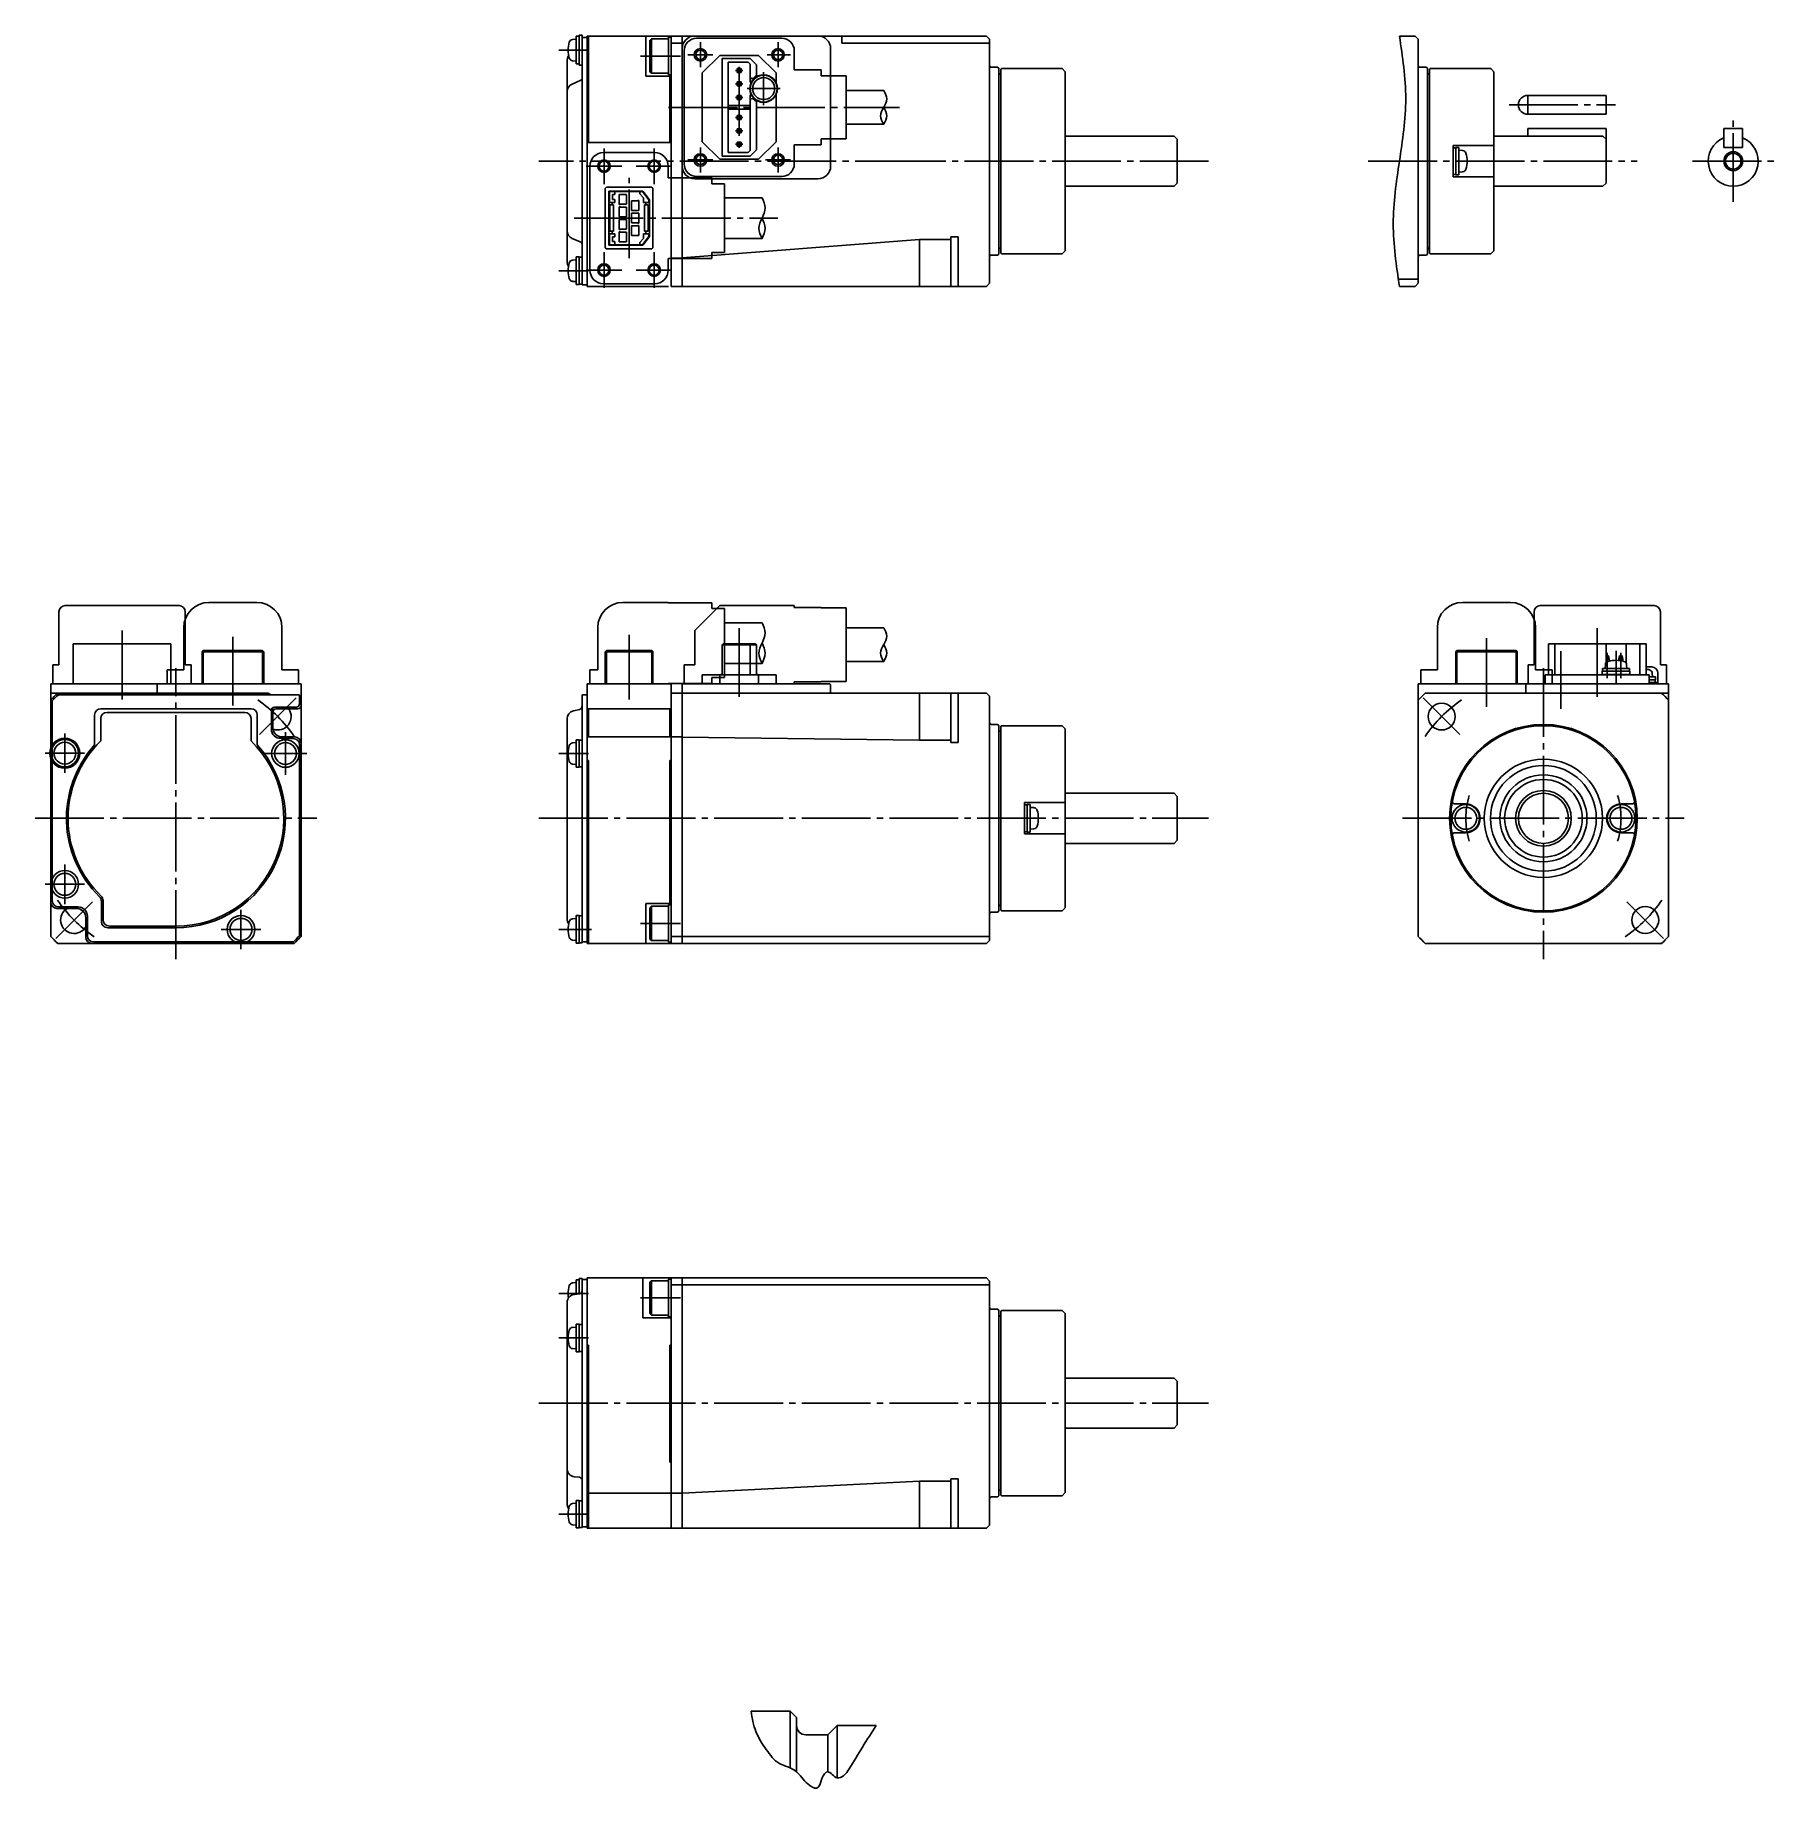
# Model space of a CAD drawing. Header units: millimetres. Extents: x -136 to 142, y -152 to 129.
import ezdxf

# ---------------------------------------------------------------- set-up
doc = ezdxf.new("R2010")
doc.units = ezdxf.units.MM
doc.linetypes.add('DASH_CENTER', pattern=[14, 11, -1, 1, -1])

msp = doc.modelspace()

# ---------------------------------------------------------------- linework, layer by layer
at = {"color": 1, "linetype": 'DASH_CENTER'}
for p, q in [((-47.6, 126.25), (-52.35, 126.25)), ((-29.7, 127.5), (-29.7, 123.5)), ((-17.3, 127.5), (-17.3, 123.5)), ((-32.9, 125.3), (-39.28, 125.3)), ((-31.7, 125.5), (-27.7, 125.5)), ((-23.5, 123.57), (-23.5, 110.63)), ((-19.05, 125.5), (-15.3, 125.5)), ((-24.07, 123), (-22.93, 123)), ((-24.07, 120.85), (-22.93, 120.85)), ((-19.6, 122.75), (-19.6, 117.45)), ((-24.07, 118.7), (-22.93, 118.7)), ((-16.95, 120.1), (-22.25, 120.1)), ((-34.8, 117.1), (2.1, 117.1)), ((-22.93, 115.5), (-24.07, 115.5)), ((99.5, 117.5), (116.5, 117.5)), ((135.33, 102), (135.33, 115)), ((-22.93, 113.35), (-24.07, 113.35)), ((-45.1, 104.85), (-45.1, 110.55)), ((-37.1, 104.85), (-37.1, 110.55)), ((-29.7, 110.7), (-29.7, 106.7)), ((-22.93, 111.2), (-24.07, 111.2)), ((-17.3, 110.7), (-17.3, 106.7)), ((6, 108.5), (-55.5, 108.5)), ((-42.25, 107.7), (-47.95, 107.7)), ((-34.25, 107.7), (-39.95, 107.7)), ((-31.7, 108.7), (-27.7, 108.7)), ((-19.3, 108.7), (-15.3, 108.7)), ((51.5, 108.5), (6, 108.5)), ((77, 108.5), (120, 108.5)), ((128.83, 108.5), (141.83, 108.5)), ((-41.1, 92.98), (-41.1, 105.83)), ((-49.85, 99.4), (-17.35, 99.4)), ((-45.1, 88.25), (-45.1, 93.95)), ((-37.1, 88.25), (-37.1, 93.95)), ((-47.6, 91), (-52.35, 91)), ((-47.95, 91.1), (-42.25, 91.1)), ((-39.95, 91.1), (-34.25, 91.1)), ((-122.11, 22.5), (-122.11, 33.9)), ((-23.5, 33.9), (-23.5, 22.5)), ((113.6, 33.9), (113.6, 22.5)), ((-104.41, 32.5), (-104.41, 21)), ((-41.1, 22.5), (-41.1, 32.8)), ((95.9, 21.3), (95.9, 32.8)), ((107.8, 30.2), (107.8, 21)), ((115.2, 29.95), (115.2, 25.9)), ((116.6, 25), (116.6, 30.25)), ((117.35, 29.95), (117.35, 25.9)), ((-113.51, -19), (-113.51, 27.5)), ((105, 27.5), (105, -19)), ((-100.15, 16.87), (-94.28, 22.73)), ((85.77, 22.73), (91.64, 16.87)), ((-131.26, 17.05), (-131.26, 10.75)), ((-96.01, 17.25), (-96.01, 10.45)), ((-128.11, 13.9), (-134.41, 13.9)), ((-92.61, 13.85), (-99.41, 13.85)), ((-47.6, 13.85), (-52.35, 13.85)), ((-136.01, 3.5), (-91.01, 3.5)), ((-55.5, 3.5), (51.5, 3.5)), ((82.5, 3.5), (127.5, 3.5)), ((-131.26, -3.9), (-131.26, -10.2)), ((-128.11, -7.05), (-134.41, -7.05)), ((-132.71, -15.69), (-126.84, -9.83)), ((-103.11, -11.1), (-103.11, -17.4)), ((118.34, -9.83), (124.2, -15.69)), ((-39.28, -13.3), (-32.9, -13.3)), ((-99.96, -14.25), (-106.26, -14.25)), ((-47.1, -14.25), (-52.35, -14.25)), ((-47.6, -72.44), (-52.35, -72.44)), ((-32.9, -73.14), (-39.28, -73.14)), ((-47.6, -79.54), (-52.35, -79.54)), ((-55.5, -89.94), (51.5, -89.94)), ((-47.6, -107.69), (-52.35, -107.69))]:
    msp.add_line(p, q, dxfattribs=at)
at = {"color": 7, "linetype": 'Continuous'}
for p, q in [((-49.55, 128), (-50.14, 127.95)), ((-49.55, 124.05), (-49.55, 128.45)), ((-49.05, 128.45), (-49.55, 128.45)), ((-49.05, 123.85), (-49.05, 128.65)), ((-48.6, 128.65), (-49.05, 128.65)), ((-48.6, 126.45), (-48.6, 128.65)), ((-48.6, 128.25), (-47.8, 128.25)), ((-48.6, 121.83), (-48.6, 126.45)), ((-47.8, 88.5), (-47.8, 128.5)), ((-47.8, 128.5), (-34.4, 128.5)), ((-47.6, 128.5), (-47.6, 111.5)), ((-38.4, 122.1), (-38.4, 128.5)), ((-37.53, 128.05), (-37.78, 127.8)), ((-37.78, 122.8), (-37.78, 127.8)), ((-37.53, 128.05), (-37.53, 122.55)), ((-37.53, 128.05), (-34.78, 128.05)), ((-34.78, 122.3), (-34.78, 128.3)), ((-34.4, 128.3), (-34.78, 128.3)), ((-32.6, 128.5), (-34.4, 128.5)), ((-34.4, 128.5), (-34.4, 88.5)), ((-32.6, 127.37), (-34.4, 127.37)), ((-32.6, 128.5), (-32.6, 126.5)), ((-32.5, 128.5), (-32.6, 128.4)), ((-32.6, 126.5), (-32.6, 107.7)), ((16, 128.5), (-32.5, 128.5)), ((-8.9, 126.5), (-8.9, 107.7)), ((-7.1, 127.37), (-7.1, 128.5)), ((16.5, 127.37), (-7.1, 127.37)), ((16, 128.5), (16.5, 128)), ((16.5, 89), (16.5, 128)), ((84.5, 128.5), (82, 128.5)), ((85, 128), (84.5, 128.5)), ((85, 89), (85, 128)), ((-51, 119.63), (-51, 124.57)), ((-50.14, 124.55), (-49.55, 124.5)), ((-49.05, 124.05), (-49.55, 124.05)), ((-48.6, 123.85), (-49.05, 123.85)), ((-29.4, 122.6), (-26.6, 125.4)), ((-26.6, 125.4), (-20.4, 125.4)), ((-26.25, 124.9), (-21.75, 124.9)), ((-26.25, 109.3), (-26.25, 124.9)), ((-25.25, 109.9), (-25.25, 124.3)), ((-25.25, 124.3), (-22.05, 124.3)), ((-23.82, 123.32), (-23.82, 122.68)), ((-23.18, 123.32), (-23.82, 123.32)), ((-23.82, 123.32), (-23.72, 123.22)), ((-23.28, 123.22), (-23.18, 123.32)), ((-23.18, 122.68), (-23.18, 123.32)), ((-22.05, 124.3), (-21.75, 124)), ((-21.75, 124.9), (-20.75, 123.9)), ((-21.75, 122), (-21.75, 124)), ((-20.75, 123.9), (-20.75, 122.15)), ((-20.4, 125.4), (-17.6, 122.6)), ((17.8, 123.5), (16.8, 123.5)), ((18, 123.3), (17.8, 123.5)), ((86.3, 123.5), (85.3, 123.5)), ((86.5, 123.3), (86.3, 123.5)), ((-48.91, 121.37), (-50.2, 120.83)), ((-48.6, 95.17), (-48.6, 121.83)), ((-34.6, 122.1), (-38.4, 122.1)), ((-37.78, 122.8), (-37.53, 122.55)), ((-34.78, 122.55), (-37.53, 122.55)), ((-34.4, 122.3), (-34.78, 122.3)), ((-34.6, 111.5), (-34.6, 122.3)), ((-29.4, 111.6), (-29.4, 122.6)), ((-23.82, 122.68), (-23.72, 122.78)), ((-23.82, 122.68), (-23.18, 122.68)), ((-23.82, 121.17), (-23.72, 121.07)), ((-23.18, 121.17), (-23.82, 121.17)), ((-23.82, 121.17), (-23.82, 120.53)), ((-23.82, 120.53), (-23.72, 120.63)), ((-23.82, 120.53), (-23.18, 120.53)), ((-23.72, 123.22), (-23.72, 122.78)), ((-23.28, 123.22), (-23.72, 123.22)), ((-23.72, 122.78), (-23.28, 122.78)), ((-23.28, 121.07), (-23.72, 121.07)), ((-23.72, 121.07), (-23.72, 120.63)), ((-23.72, 120.63), (-23.28, 120.63)), ((-23.28, 122.78), (-23.28, 123.22)), ((-23.28, 122.78), (-23.18, 122.68)), ((-23.28, 121.07), (-23.18, 121.17)), ((-23.28, 120.63), (-23.28, 121.07)), ((-23.28, 120.63), (-23.18, 120.53)), ((-23.18, 120.53), (-23.18, 121.17)), ((-21.75, 122), (-21.75, 121.1)), ((-21.75, 121.1), (-21.56, 121.1)), ((-17.6, 122.6), (-17.6, 121.02)), ((18, 123.3), (18, 93.7)), ((18.2, 122.4), (18.3, 122.4)), ((18.4, 123.3), (18.3, 123.2)), ((18.3, 123.2), (18.3, 93.8)), ((28.1, 123.3), (18.4, 123.3)), ((28.6, 122.8), (28.1, 123.3)), ((28.6, 122.8), (28.6, 94.2)), ((86.5, 123.3), (86.5, 93.7)), ((86.7, 122.4), (86.8, 122.4)), ((86.9, 123.3), (86.8, 123.2)), ((86.8, 123.2), (86.8, 93.8)), ((96.6, 123.3), (86.9, 123.3)), ((97.1, 122.8), (96.6, 123.3)), ((97.1, 122.8), (97.1, 94.2)), ((-51, 108.5), (-51, 119.63)), ((-23.82, 119.02), (-23.82, 118.38)), ((-23.18, 119.02), (-23.82, 119.02)), ((-23.82, 119.02), (-23.72, 118.92)), ((-23.82, 118.38), (-23.72, 118.48)), ((-23.82, 118.38), (-23.18, 118.38)), ((-23.72, 118.92), (-23.72, 118.48)), ((-23.28, 118.92), (-23.72, 118.92)), ((-23.72, 118.48), (-23.28, 118.48)), ((-23.28, 118.92), (-23.18, 119.02)), ((-23.28, 118.48), (-23.28, 118.92)), ((-23.28, 118.48), (-23.18, 118.38)), ((-23.18, 118.38), (-23.18, 119.02)), ((-21.75, 118.2), (-21.75, 119.1)), ((-21.75, 119.1), (-21.56, 119.1)), ((-21.75, 118.2), (-21.75, 110.2)), ((-20.75, 118.05), (-20.75, 110.3)), ((-17.6, 119.18), (-17.6, 111.6)), ((115, 119), (102.5, 119)), ((102.5, 119), (102.5, 116)), ((115, 116), (115, 119)), ((-25.25, 117.4), (-21.75, 117.4)), ((-21.75, 116.8), (-25.25, 116.8)), ((-23.72, 115.72), (-23.82, 115.82)), ((-23.18, 115.82), (-23.82, 115.82)), ((-23.82, 115.82), (-23.82, 115.18)), ((-23.72, 115.28), (-23.82, 115.18)), ((-23.82, 115.18), (-23.18, 115.18)), ((-23.28, 115.72), (-23.72, 115.72)), ((-23.72, 115.72), (-23.72, 115.28)), ((-23.72, 115.28), (-23.28, 115.28)), ((-23.18, 115.82), (-23.28, 115.72)), ((-23.28, 115.28), (-23.28, 115.72)), ((-23.18, 115.18), (-23.28, 115.28)), ((-23.18, 115.18), (-23.18, 115.82)), ((102.5, 116), (115, 116)), ((-23.82, 113.67), (-23.82, 113.03)), ((-23.18, 113.67), (-23.82, 113.67)), ((-23.72, 113.57), (-23.82, 113.67)), ((-23.72, 113.13), (-23.82, 113.03)), ((-23.82, 113.03), (-23.18, 113.03)), ((-23.72, 113.57), (-23.72, 113.13)), ((-23.28, 113.57), (-23.72, 113.57)), ((-23.72, 113.13), (-23.28, 113.13)), ((-23.18, 113.67), (-23.28, 113.57)), ((-23.28, 113.13), (-23.28, 113.57)), ((-23.18, 113.03), (-23.28, 113.13)), ((-23.18, 113.03), (-23.18, 113.67)), ((46, 112.5), (28.6, 112.5)), ((46, 112.5), (46.5, 112)), ((114.5, 112.5), (97.1, 112.5)), ((102.5, 113.7), (115, 113.7)), ((102.5, 112.5), (102.5, 113.7)), ((114.5, 112.5), (115, 112)), ((115, 113.7), (115, 112)), ((133.83, 113.7), (136.83, 113.7)), ((133.83, 113.7), (133.83, 110.7)), ((136.83, 110.7), (136.83, 113.7)), ((-47.8, 111.5), (-34.4, 111.5)), ((-26.6, 108.8), (-29.4, 111.6)), ((-21.75, 109.3), (-26.25, 109.3)), ((-22.05, 109.9), (-25.25, 109.9)), ((-23.72, 111.42), (-23.82, 111.52)), ((-23.18, 111.52), (-23.82, 111.52)), ((-23.82, 111.52), (-23.82, 110.88)), ((-23.72, 110.98), (-23.82, 110.88)), ((-23.82, 110.88), (-23.18, 110.88)), ((-23.28, 111.42), (-23.72, 111.42)), ((-23.72, 111.42), (-23.72, 110.98)), ((-23.72, 110.98), (-23.28, 110.98)), ((-23.18, 111.52), (-23.28, 111.42)), ((-23.28, 110.98), (-23.28, 111.42)), ((-23.18, 110.88), (-23.28, 110.98)), ((-23.18, 110.88), (-23.18, 111.52)), ((-21.75, 110.2), (-22.05, 109.9)), ((-20.75, 110.3), (-21.75, 109.3)), ((-17.6, 111.6), (-20.4, 108.8)), ((46.5, 105), (46.5, 112)), ((90.6, 111), (90.6, 108.5)), ((97.1, 111), (90.6, 111)), ((90.6, 110.65), (91, 110.65)), ((91, 108.5), (91, 110.7)), ((91, 110.7), (91.5, 110.7)), ((91.5, 110.7), (91.5, 108.5)), ((92.1, 110.2), (91.5, 110.25)), ((115, 105), (115, 112)), ((133.83, 110.7), (136.83, 110.7)), ((-51, 97.37), (-51, 108.5)), ((-32.6, 107.7), (-32.6, 88.5)), ((-20.4, 108.8), (-26.6, 108.8)), ((90.6, 108.5), (90.6, 106)), ((91, 106.3), (91, 108.5)), ((91.5, 108.5), (91.5, 106.3)), ((91.5, 106.75), (92.1, 106.8)), ((-44.93, 104.13), (-44.73, 104.33)), ((-44.93, 104.13), (-44.93, 94.68)), ((-37.48, 104.33), (-44.73, 104.33)), ((-44.35, 103.73), (-38.9, 103.73)), ((-44.35, 95.08), (-44.35, 103.73)), ((-37.85, 102.35), (-38.9, 103.73)), ((-37.48, 104.33), (-37.28, 104.13)), ((-37.28, 94.68), (-37.28, 104.13)), ((-10.9, 105.7), (-30.6, 105.7)), ((28.6, 104.5), (46, 104.5)), ((46.5, 105), (46, 104.5)), ((91, 106.35), (90.6, 106.35)), ((90.6, 106), (97.1, 106)), ((91.5, 106.3), (91, 106.3)), ((97.1, 104.5), (114.5, 104.5)), ((115, 105), (114.5, 104.5)), ((-44.25, 103.65), (-43.4, 103.65)), ((-44.25, 101.9), (-44.25, 103.65)), ((-43.4, 101.9), (-44.25, 101.9)), ((-44.15, 101.5), (-43.58, 101.5)), ((-44.15, 101.5), (-44.15, 97.3)), ((-43.8, 101.9), (-43.8, 101.5)), ((-43.75, 103.15), (-43.75, 102.4)), ((-43.4, 103.15), (-43.75, 103.15)), ((-43.75, 102.4), (-43.4, 102.4)), ((-43.58, 101.5), (-43.58, 97.3)), ((-43.4, 103.65), (-39.4, 103.65)), ((-43.4, 103.65), (-43.4, 103.15)), ((-43.4, 102.4), (-43.4, 101.9)), ((-42.5, 103.2), (-42.68, 103.2)), ((-42.68, 103.2), (-42.68, 101.6)), ((-42.68, 101.6), (-42.5, 101.6)), ((-42.68, 101.2), (-42.68, 99.6)), ((-42.5, 101.2), (-42.68, 101.2)), ((-42.5, 103.17), (-42.5, 103.2)), ((-41.5, 103.17), (-42.5, 103.17)), ((-42.5, 101.6), (-42.5, 101.63)), ((-42.5, 101.63), (-41.5, 101.63)), ((-42.5, 101.17), (-42.5, 101.2)), ((-41.5, 101.17), (-42.5, 101.17)), ((-41.5, 101.63), (-41.5, 103.17)), ((-41.5, 99.63), (-41.5, 101.17)), ((-40.7, 102.17), (-40.7, 100.63)), ((-39.7, 102.17), (-40.7, 102.17)), ((-39.52, 102.2), (-39.7, 102.2)), ((-39.7, 102.2), (-39.7, 102.17)), ((-39.52, 100.6), (-39.52, 102.2)), ((-38.97, 103.65), (-39.4, 103.65)), ((-39.4, 103.28), (-39.4, 103.65)), ((-38.8, 102.65), (-39.4, 103.28)), ((-37.95, 102.32), (-38.97, 103.65)), ((-38.8, 101.9), (-38.8, 102.65)), ((-37.95, 101.9), (-38.8, 101.9)), ((-38.63, 101.5), (-38.05, 101.5)), ((-38.63, 97.3), (-38.63, 101.5)), ((-38.4, 101.5), (-38.4, 101.9)), ((-38.05, 97.3), (-38.05, 101.5)), ((-37.95, 101.9), (-37.95, 102.32)), ((-37.85, 96.45), (-37.85, 102.35)), ((-44.15, 100.25), (-44.35, 100.25)), ((-44.35, 98.55), (-44.15, 98.55)), ((-42.68, 99.6), (-42.5, 99.6)), ((-42.68, 99.2), (-42.68, 97.6)), ((-42.5, 99.2), (-42.68, 99.2)), ((-42.5, 99.63), (-41.5, 99.63)), ((-42.5, 99.6), (-42.5, 99.63)), ((-42.5, 99.17), (-42.5, 99.2)), ((-41.5, 99.17), (-42.5, 99.17)), ((-41.5, 97.63), (-41.5, 99.17)), ((-40.7, 100.63), (-39.7, 100.63)), ((-39.7, 100.17), (-40.7, 100.17)), ((-40.7, 100.17), (-40.7, 98.63)), ((-40.7, 98.63), (-39.7, 98.63)), ((-39.7, 98.17), (-40.7, 98.17)), ((-40.7, 98.17), (-40.7, 96.63)), ((-39.7, 100.63), (-39.7, 100.6)), ((-39.7, 100.6), (-39.52, 100.6)), ((-39.7, 100.2), (-39.7, 100.17)), ((-39.52, 100.2), (-39.7, 100.2)), ((-39.7, 98.63), (-39.7, 98.6)), ((-39.7, 98.6), (-39.52, 98.6)), ((-39.7, 98.2), (-39.7, 98.17)), ((-39.52, 98.2), (-39.7, 98.2)), ((-39.52, 98.6), (-39.52, 100.2)), ((-39.52, 96.6), (-39.52, 98.2)), ((-38.05, 100.25), (-37.85, 100.25)), ((-37.85, 98.55), (-38.05, 98.55)), ((-51, 92.43), (-51, 97.37)), ((-50.2, 96.17), (-48.91, 95.63)), ((-44.25, 96.9), (-43.4, 96.9)), ((-44.25, 95.15), (-44.25, 96.9)), ((-43.58, 97.3), (-44.15, 97.3)), ((-43.8, 97.3), (-43.8, 96.9)), ((-43.75, 96.4), (-43.75, 95.65)), ((-43.4, 96.4), (-43.75, 96.4)), ((-43.75, 95.65), (-43.4, 95.65)), ((-43.4, 96.9), (-43.4, 96.4)), ((-43.4, 95.65), (-43.4, 95.15)), ((-42.68, 97.6), (-42.5, 97.6)), ((-42.5, 97.2), (-42.68, 97.2)), ((-42.68, 97.2), (-42.68, 95.6)), ((-42.68, 95.6), (-42.5, 95.6)), ((-42.5, 97.63), (-41.5, 97.63)), ((-42.5, 97.6), (-42.5, 97.63)), ((-42.5, 97.17), (-42.5, 97.2)), ((-41.5, 97.17), (-42.5, 97.17)), ((-42.5, 95.6), (-42.5, 95.63)), ((-42.5, 95.63), (-41.5, 95.63)), ((-41.5, 95.63), (-41.5, 97.17)), ((-40.7, 96.63), (-39.7, 96.63)), ((-39.7, 96.63), (-39.7, 96.6)), ((-39.7, 96.6), (-39.52, 96.6)), ((-39.4, 95.52), (-38.8, 96.15)), ((-39.4, 95.15), (-39.4, 95.52)), ((-38.97, 95.15), (-37.95, 96.48)), ((-38.9, 95.08), (-37.85, 96.45)), ((-38.8, 96.9), (-37.95, 96.9)), ((-38.8, 96.15), (-38.8, 96.9)), ((-38.05, 97.3), (-38.63, 97.3)), ((-38.4, 96.9), (-38.4, 97.3)), ((-37.95, 96.48), (-37.95, 96.9)), ((-32.6, 93.04), (5.3, 96)), ((5.3, 96), (5.3, 88.5)), ((10.3, 96), (5.3, 96)), ((10.3, 96.4), (10.3, 88.5)), ((11.5, 96.4), (10.3, 96.4)), ((11.5, 88.5), (11.5, 96.4)), ((-49.55, 92.75), (-50.14, 92.7)), ((-49.55, 88.8), (-49.55, 93.2)), ((-49.05, 93.2), (-49.55, 93.2)), ((-49.05, 88.8), (-49.05, 93.2)), ((-48.6, 93.15), (-49.05, 93.15)), ((-48.6, 90.55), (-48.6, 95.17)), ((-44.93, 94.68), (-44.73, 94.48)), ((-44.73, 94.48), (-37.48, 94.48)), ((-38.9, 95.08), (-44.35, 95.08)), ((-43.4, 95.15), (-44.25, 95.15)), ((-43.4, 95.15), (-39.4, 95.15)), ((-39.4, 95.15), (-38.97, 95.15)), ((-37.28, 94.68), (-37.48, 94.48)), ((-32.6, 93), (-34.4, 93)), ((16.8, 93.5), (17.8, 93.5)), ((17.8, 93.5), (18, 93.7)), ((18.3, 94.6), (18.2, 94.6)), ((18.3, 93.8), (18.4, 93.7)), ((18.4, 93.7), (28.1, 93.7)), ((28.1, 93.7), (28.6, 94.2)), ((85.3, 93.5), (86.3, 93.5)), ((86.3, 93.5), (86.5, 93.7)), ((86.8, 94.6), (86.7, 94.6)), ((86.8, 93.8), (86.9, 93.7)), ((86.9, 93.7), (96.6, 93.7)), ((96.6, 93.7), (97.1, 94.2)), ((-48.6, 88.75), (-48.6, 90.55)), ((-50.14, 89.3), (-49.55, 89.25)), ((-49.05, 88.8), (-49.55, 88.8)), ((-48.6, 88.85), (-49.05, 88.85)), ((-47.8, 88.75), (-48.6, 88.75)), ((-34.8, 88.5), (-47.8, 88.5)), ((-32.6, 88.5), (-34.4, 88.5)), ((-32.6, 88.5), (16, 88.5)), ((16, 88.5), (16.5, 89)), ((81.73, 89.63), (85, 89.63)), ((82, 88.5), (84.5, 88.5)), ((85, 89), (84.5, 88.5)), ((-114.31, 31.4), (-129.91, 31.4)), ((-129.91, 31.4), (-129.91, 25)), ((-114.31, 25), (-114.31, 31.4)), ((-26.25, 31.2), (-26.05, 31.4)), ((-26.25, 26.6), (-26.25, 31.2)), ((-26.25, 31.2), (-20.75, 31.2)), ((-26.05, 31.4), (-20.95, 31.4)), ((-21.75, 31.2), (-21.95, 31.4)), ((-21.75, 31.2), (-21.75, 26.4)), ((-20.95, 31.4), (-20.75, 31.2)), ((-20.75, 31.2), (-20.75, 26.6)), ((121.4, 31.4), (105.8, 31.4)), ((105.8, 31.4), (105.8, 26.4)), ((106.8, 31.4), (106.8, 26.4)), ((115.01, 31.4), (115.01, 28.33)), ((118.2, 31.4), (118.2, 28.33)), ((120.4, 31.4), (120.4, 26.4)), ((121.4, 26.4), (121.4, 31.4)), ((-109.34, 30.1), (-109.14, 30.3)), ((-109.34, 30.1), (-99.48, 30.1)), ((-109.34, 25), (-109.34, 30.1)), ((-109.14, 30.3), (-99.68, 30.3)), ((-109.14, 25), (-109.14, 30.3)), ((-99.68, 30.3), (-99.68, 25)), ((-99.68, 30.3), (-99.48, 30.1)), ((-99.48, 30.1), (-99.48, 25)), ((-44.93, 30.1), (-44.73, 30.3)), ((-44.93, 25), (-44.93, 30.1)), ((-44.73, 30.3), (-37.48, 30.3)), ((-37.48, 30.3), (-37.28, 30.1)), ((-37.28, 30.1), (-37.28, 25)), ((91.18, 30.3), (90.98, 30.1)), ((90.98, 30.1), (100.83, 30.1)), ((90.98, 25), (90.98, 30.1)), ((91.18, 30.3), (100.63, 30.3)), ((91.18, 25), (91.18, 30.3)), ((100.83, 30.1), (100.63, 30.3)), ((100.63, 25), (100.63, 30.3)), ((100.83, 30.1), (100.83, 25)), ((114.9, 28.04), (114.85, 27.45)), ((115.01, 29.45), (115.42, 29.45)), ((115.52, 28.95), (115.01, 28.95)), ((115.42, 29.45), (115.52, 28.95)), ((115.52, 28.95), (115.52, 28.62)), ((117.03, 28.95), (117.13, 29.45)), ((117.67, 28.95), (117.03, 28.95)), ((117.03, 28.95), (117.03, 28.73)), ((117.13, 29.45), (117.57, 29.45)), ((117.57, 29.45), (117.67, 28.95)), ((117.67, 28.95), (117.67, 28.62)), ((118.35, 27.45), (118.3, 28.04)), ((-29.4, 25), (-29.4, 26.4)), ((-29.4, 26.4), (-17.6, 26.4)), ((-26.6, 26.4), (-26.6, 25)), ((-26.45, 26.4), (-26.25, 26.6)), ((-20.75, 26.6), (-20.55, 26.4)), ((-20.4, 26.4), (-20.4, 25)), ((-17.6, 26.4), (-17.6, 25)), ((121.9, 26.4), (105.3, 26.4)), ((105.3, 26.4), (105.3, 25)), ((114.4, 27), (116.6, 27)), ((114.4, 26.5), (114.4, 27)), ((114.4, 26.5), (116.6, 26.5)), ((114.45, 27.45), (116.6, 27.45)), ((114.45, 27.45), (114.45, 27)), ((115.05, 26.4), (115.05, 26.5)), ((116.6, 27.45), (118.75, 27.45)), ((116.6, 27), (118.8, 27)), ((116.6, 26.5), (118.8, 26.5)), ((118.15, 26.5), (118.15, 26.4)), ((118.75, 27), (118.75, 27.45)), ((118.8, 27), (118.8, 26.5)), ((121.4, 27.7), (122.3, 27.7)), ((121.9, 26.4), (121.9, 25)), ((121.9, 26.1), (122.9, 26.1)), ((122.9, 25.6), (121.9, 25.6)), ((122.45, 26.1), (122.4, 26.69)), ((122.85, 25.6), (122.85, 25.2)), ((122.9, 25.6), (122.85, 25.6)), ((122.9, 26.1), (122.9, 25.6)), ((123.3, 26.7), (123.3, 25)), ((-133.51, 23.5), (-133.51, 25)), ((-133.51, 25), (-116.51, 25)), ((-133.51, 23.5), (-116.51, 23.5)), ((-133.51, -15.37), (-133.51, 23.5)), ((-93.86, 23.25), (-132.29, 23.25)), ((-116.51, 23.5), (-116.51, 24.9)), ((-116.51, 23.5), (-99.01, 23.5)), ((-116.41, 25), (-93.61, 25)), ((-93.76, 21.75), (-93.76, 23.15)), ((-93.51, 22.37), (-93.51, 24.9)), ((-48.6, 21.4), (-48.6, 23.25)), ((-48.6, 23.25), (-47.8, 23.25)), ((-47.8, -16.5), (-47.8, 25)), ((-47.8, 25), (-34.4, 25)), ((-34.4, 25), (-34.4, -16.5)), ((-34.4, 23.5), (-34.4, -16.5)), ((-34.4, 23.5), (-32.6, 23.5)), ((-34.4, 23.5), (-32.6, 23.5)), ((-32.6, 24.9), (-32.5, 25)), ((-32.6, 24.9), (-32.6, -16.5)), ((-32.6, 23.5), (-32.6, -16.5)), ((16, 23.5), (-32.6, 23.5)), ((-9, 25), (-32.5, 25)), ((-9, 25), (-8.9, 24.9)), ((-8.9, 24.9), (-8.9, 23.5)), ((5.3, 23.5), (5.3, 16)), ((10.3, 23.5), (10.3, 15.6)), ((11.5, 15.6), (11.5, 23.5)), ((16.5, 23), (16, 23.5)), ((16.5, -16), (16.5, 23)), ((85, 25), (102.2, 25)), ((85, 25), (85, -15.37)), ((86.13, 23.5), (125, 23.5)), ((102.2, 23.5), (102.2, 25)), ((102.2, 25), (125, 25)), ((121.9, 25.2), (123.2, 25.2)), ((125, 25), (125, -15.37)), ((-133.26, 22.28), (-133.26, -9.65)), ((-126.51, 15.22), (-126.51, 20)), ((-125.51, 21), (-101.51, 21)), ((-124.51, 20.43), (-102.51, 20.43)), ((-100.51, 20), (-100.51, 15.22)), ((-98.26, 20.75), (-98.26, 17.75)), ((-98.01, 20.5), (-98.01, 21.18)), ((-98.01, 18), (-98.01, 20.5)), ((-94.26, 21.25), (-97.76, 21.25)), ((-97.51, 21), (-94.01, 21)), ((-93.51, -15.37), (-93.51, 22.37)), ((-50, 20.67), (-48.99, 20.91)), ((-48.6, -16.4), (-48.6, 21.4)), ((-47.8, 21), (-34.4, 21)), ((-47.6, 16.5), (-47.6, 21)), ((-34.6, 21), (-34.6, 16.5)), ((-125.51, 15.86), (-125.51, 19.43)), ((-101.51, 19.43), (-101.51, 15.86)), ((-51, 3.5), (-51, 19.41)), ((17.8, 18.5), (16.8, 18.5)), ((18, 18.3), (17.8, 18.5)), ((18, 18.3), (18, -11.3)), ((18.2, 17.4), (18.3, 17.4)), ((18.4, 18.3), (18.3, 18.2)), ((18.3, 18.2), (18.3, -11.2)), ((28.1, 18.3), (18.4, 18.3)), ((28.6, 17.8), (28.1, 18.3)), ((28.6, 17.8), (28.6, -10.8)), ((-96.76, 16.25), (-94.76, 16.25)), ((-94.51, 16.5), (-96.51, 16.5)), ((-93.76, -15.33), (-93.76, 15.25)), ((-49.55, 15.6), (-50.14, 15.55)), ((-49.05, 16.05), (-49.55, 16.05)), ((-49.55, 11.65), (-49.55, 16.05)), ((-49.05, 11.65), (-49.05, 16.05)), ((-48.6, 16), (-49.05, 16)), ((-34.4, 16.5), (-47.8, 16.5)), ((-34.4, 16.5), (-32.6, 16.5)), ((-34.4, 16.5), (-32.6, 16.5)), ((-32.6, 16.49), (5.3, 16)), ((5.3, 16), (10.3, 16)), ((10.3, 15.6), (11.5, 15.6)), ((-50.14, 12.15), (-49.55, 12.1)), ((-49.05, 11.65), (-49.55, 11.65)), ((-48.6, 11.7), (-49.05, 11.7)), ((-47.8, 12.75), (-47.6, 12.75)), ((-47.6, 12.75), (-47.6, -16.5)), ((-34.6, -10.3), (-34.6, 12.75)), ((-34.6, 12.75), (-34.4, 12.75)), ((22.1, 6), (22.1, 3.5)), ((28.6, 6), (22.1, 6)), ((22.1, 5.65), (22.5, 5.65)), ((22.5, 3.5), (22.5, 5.7)), ((22.5, 5.7), (23, 5.7)), ((23, 5.7), (23, 3.5)), ((46, 7.5), (28.6, 7.5)), ((46, 7.5), (46.5, 7)), ((46.5, 0), (46.5, 7)), ((90.88, 5.8), (92.6, 5.8)), ((117.4, 5.8), (119.13, 5.8)), ((-51, -12.57), (-51, 3.5)), ((22.1, 3.5), (22.1, 1)), ((22.5, 1.3), (22.5, 3.5)), ((23.59, 5.2), (23, 5.25)), ((23, 3.5), (23, 1.3)), ((22.5, 1.35), (22.1, 1.35)), ((22.1, 1), (28.6, 1)), ((23, 1.3), (22.5, 1.3)), ((23, 1.75), (23.59, 1.8)), ((46.5, 0), (46, -0.5)), ((90.88, 1.2), (92.6, 1.2)), ((117.4, 1.2), (119.13, 1.2)), ((28.6, -0.5), (46, -0.5)), ((-132.51, -10.9), (-129.41, -10.9)), ((-129.16, -10.65), (-132.26, -10.65)), ((-125.41, -13), (-125.41, -9.76)), ((-125.14, -9.65), (-125.14, -12.73)), ((-38.4, -16.5), (-38.4, -10.1)), ((-38.4, -10.1), (-34.6, -10.1)), ((-37.53, -10.55), (-37.78, -10.8)), ((-37.78, -15.8), (-37.78, -10.8)), ((-37.53, -10.55), (-37.53, -16.05)), ((-37.53, -10.55), (-34.78, -10.55)), ((-34.78, -16.3), (-34.78, -10.3)), ((-34.78, -10.3), (-34.4, -10.3)), ((18.3, -10.4), (18.2, -10.4)), ((18.3, -11.2), (18.4, -11.3)), ((28.1, -11.3), (28.6, -10.8)), ((-127.91, -12.4), (-127.91, -15.5)), ((-127.66, -15.25), (-127.66, -12.15)), ((-113.51, -14), (-124.41, -14)), ((-124.14, -13.73), (-113.51, -13.73)), ((-49.55, -12.5), (-50.14, -12.55)), ((-49.05, -12.05), (-49.55, -12.05)), ((-49.55, -16.45), (-49.55, -12.05)), ((-49.05, -16.45), (-49.05, -12.05)), ((-48.6, -12.1), (-49.05, -12.1)), ((16.8, -11.5), (17.8, -11.5)), ((17.8, -11.5), (18, -11.3)), ((18.4, -11.3), (28.1, -11.3)), ((-94.64, -16.5), (-132.39, -16.5)), ((-126.66, -16.25), (-94.74, -16.25)), ((-50.14, -15.95), (-49.55, -16)), ((-49.05, -16.45), (-49.55, -16.45)), ((-48.6, -16.4), (-49.05, -16.4)), ((-47.8, -16.25), (-48.6, -16.25)), ((-34.4, -16.5), (-47.8, -16.5)), ((-37.78, -15.8), (-37.53, -16.05)), ((-34.78, -16.05), (-37.53, -16.05)), ((-34.78, -16.3), (-34.4, -16.3)), ((-34.4, -15.37), (-32.6, -15.37)), ((-34.4, -15.37), (-32.6, -15.37)), ((-34.4, -16.5), (-32.6, -16.5)), ((-34.4, -16.5), (-32.6, -16.5)), ((-32.6, -15.37), (16.5, -15.37)), ((-32.6, -16.4), (-32.5, -16.5)), ((-32.6, -16.4), (-32.5, -16.5)), ((-32.5, -16.5), (16, -16.5)), ((16.5, -16), (16, -16.5)), ((123.88, -16.5), (86.13, -16.5)), ((-49.05, -72.49), (-49.05, -70.04)), ((-48.6, -70.04), (-49.05, -70.04)), ((-48.6, -109.84), (-48.6, -70.04)), ((-47.8, -109.94), (-47.8, -69.94)), ((-34.4, -69.94), (-47.8, -69.94)), ((-38.9, -69.94), (-38.9, -76.34)), ((-34.4, -69.94), (-32.6, -69.94)), ((-34.4, -69.94), (-34.4, -109.94)), ((-32.6, -69.94), (-32.6, -109.94)), ((16, -69.94), (-32.6, -69.94)), ((16.5, -70.44), (16, -69.94)), ((-49.55, -70.69), (-50.14, -70.74)), ((-49.04, -72.49), (-49.85, -72.58)), ((-49.55, -72.55), (-49.55, -70.24)), ((-49.05, -70.24), (-49.55, -70.24)), ((-48.6, -70.19), (-47.8, -70.19)), ((-37.53, -70.39), (-37.78, -70.64)), ((-37.78, -75.64), (-37.78, -70.64)), ((-37.53, -70.39), (-34.78, -70.39)), ((-37.53, -70.39), (-37.53, -75.89)), ((-34.4, -70.14), (-34.78, -70.14)), ((-34.78, -76.14), (-34.78, -70.14)), ((-32.6, -71.07), (-34.4, -71.07)), ((16.5, -71.07), (-32.6, -71.07)), ((16.5, -109.44), (16.5, -70.44)), ((-51, -89.94), (-51, -73.87)), ((-37.78, -75.64), (-37.53, -75.89)), ((17.8, -74.94), (16.8, -74.94)), ((18, -75.14), (17.8, -74.94)), ((18, -75.14), (18, -104.74)), ((18.4, -75.14), (18.3, -75.24)), ((18.3, -75.24), (18.3, -104.64)), ((28.1, -75.14), (18.4, -75.14)), ((28.6, -75.64), (28.1, -75.14)), ((28.6, -75.64), (28.6, -104.24)), ((-49.55, -77.79), (-50.14, -77.84)), ((-49.05, -77.34), (-49.55, -77.34)), ((-49.55, -81.74), (-49.55, -77.34)), ((-49.05, -81.74), (-49.05, -77.34)), ((-48.6, -77.39), (-49.05, -77.39)), ((-38.9, -76.34), (-34.4, -76.34)), ((-34.78, -75.89), (-37.53, -75.89)), ((-34.4, -76.14), (-34.78, -76.14)), ((18.2, -76.04), (18.3, -76.04)), ((-50.14, -81.24), (-49.55, -81.29)), ((-47.8, -80.69), (-47.6, -80.69)), ((-47.6, -80.69), (-47.6, -109.94)), ((-34.6, -80.69), (-34.4, -80.69)), ((-34.6, -99.39), (-34.6, -80.69)), ((-49.05, -81.74), (-49.55, -81.74)), ((-48.6, -81.69), (-49.05, -81.69)), ((46, -85.94), (28.6, -85.94)), ((46, -85.94), (46.5, -86.44)), ((46.5, -93.44), (46.5, -86.44)), ((-51, -106.01), (-51, -89.94)), ((28.6, -93.94), (46, -93.94)), ((46.5, -93.44), (46, -93.94)), ((-34.6, -99.39), (-34.4, -99.39)), ((-49.85, -101.7), (-49.04, -101.79)), ((5.3, -102.44), (-32.6, -104.34)), ((5.3, -102.44), (5.3, -109.94)), ((10.3, -102.44), (5.3, -102.44)), ((10.3, -102.04), (10.3, -109.94)), ((11.5, -102.04), (10.3, -102.04)), ((11.5, -109.94), (11.5, -102.04)), ((-49.55, -105.94), (-50.14, -105.99)), ((-49.55, -109.89), (-49.55, -105.49)), ((-49.05, -105.49), (-49.55, -105.49)), ((-49.05, -109.89), (-49.05, -105.49)), ((-48.6, -105.54), (-49.05, -105.54)), ((-47.6, -104.34), (-34.4, -104.34)), ((-32.6, -104.34), (-34.4, -104.34)), ((16.8, -104.94), (17.8, -104.94)), ((17.8, -104.94), (18, -104.74)), ((18.3, -103.84), (18.2, -103.84)), ((18.3, -104.64), (18.4, -104.74)), ((18.4, -104.74), (28.1, -104.74)), ((28.1, -104.74), (28.6, -104.24)), ((-50.14, -109.39), (-49.55, -109.44)), ((-49.05, -109.89), (-49.55, -109.89)), ((-48.6, -109.84), (-49.05, -109.84)), ((-47.8, -109.69), (-48.6, -109.69)), ((-34.4, -109.94), (-47.8, -109.94)), ((-34.4, -109.94), (-32.6, -109.94)), ((-32.6, -109.84), (-32.5, -109.94)), ((-32.5, -109.94), (16, -109.94)), ((16.5, -109.44), (16, -109.94)), ((-21.6, -139.19), (-15.35, -139.19)), ((-15.35, -139.19), (-15.35, -148.24)), ((-15.35, -139.19), (-14.35, -140.19)), ((-14.35, -140.19), (-14.35, -148.84)), ((-9.35, -142.94), (-7.85, -141.44)), ((-7.85, -141.44), (-1.6, -141.44)), ((-7.85, -141.44), (-7.85, -149.82)), ((-12.85, -142.94), (-9.35, -142.94)), ((-9.35, -142.94), (-9.35, -148.84))]:
    msp.add_line(p, q, dxfattribs=at)
at = {"color": 4, "linetype": 'Continuous'}
for p, q in [((-32.3, 126.15), (-32.3, 108.05)), ((-16.7, 128.15), (-30.3, 128.15)), ((-14.7, 123.1), (-14.7, 126.15)), ((-14.7, 123.1), (-10.4, 123.1)), ((-10.4, 123.1), (-10.4, 122.15)), ((-10.4, 122.15), (-6.4, 122.15)), ((-6.4, 122.15), (-6.4, 112.05)), ((-6.4, 119.8), (-0.4, 119.8)), ((-6.4, 114.4), (-0.4, 114.4)), ((-37.05, 109.9), (-45.15, 109.9)), ((-14.7, 108.05), (-14.7, 111.1)), ((-10.4, 111.1), (-14.7, 111.1)), ((-6.4, 112.05), (-10.4, 112.05)), ((-10.4, 112.05), (-10.4, 111.1)), ((-47.35, 107.7), (-47.35, 91.1)), ((-34.85, 105.85), (-34.85, 107.7)), ((-27.85, 105.85), (-34.85, 105.85)), ((-30.3, 106.05), (-16.7, 106.05)), ((-27.85, 104.9), (-27.85, 105.85)), ((-25.85, 104.9), (-27.85, 104.9)), ((-25.85, 93.9), (-25.85, 104.9)), ((-25.85, 102.65), (-19.85, 102.65)), ((-25.85, 96.15), (-19.85, 96.15)), ((-34.85, 91.1), (-34.85, 92.95)), ((-34.85, 92.95), (-27.85, 92.95)), ((-27.85, 92.95), (-27.85, 93.9)), ((-27.85, 93.9), (-25.85, 93.9)), ((-45.15, 88.9), (-37.05, 88.9)), ((-132.21, 28), (-132.21, 36.5)), ((-131.21, 37.5), (-113.01, 37.5)), ((-112.01, 36.5), (-112.01, 28)), ((-108.26, 38), (-100.56, 38)), ((-34.85, 38), (-42.1, 38)), ((-34.85, 38), (-34.85, 37.95)), ((-34.85, 37.95), (-27.85, 37.95)), ((-30.6, 33.5), (-26.6, 37.5)), ((-27.85, 37.95), (-27.85, 37)), ((-27.85, 37), (-25.85, 37)), ((-26.6, 37.5), (-14.7, 37.5)), ((-25.85, 37), (-25.85, 26)), ((-14.7, 37.5), (-14.7, 37.2)), ((-14.7, 37.2), (-10.4, 37.2)), ((-10.4, 37.2), (-10.4, 37.14)), ((-10.4, 37.14), (-6.4, 37.14)), ((-6.4, 37.14), (-6.4, 25.36)), ((92.05, 38), (99.75, 38)), ((103.5, 28), (103.5, 36.5)), ((104.5, 37.5), (122.7, 37.5)), ((123.7, 36.5), (123.7, 28)), ((-112.26, 27.2), (-112.26, 34)), ((-96.56, 34), (-96.56, 27.2)), ((-46.1, 34), (-46.1, 27.2)), ((-25.85, 34.75), (-19.85, 34.75)), ((-6.4, 33.95), (-0.4, 33.95)), ((88.05, 27.2), (88.05, 34)), ((103.75, 34), (103.75, 27.2)), ((-30.6, 28), (-30.6, 33.5)), ((-44.93, 30.1), (-37.28, 30.1)), ((-44.73, 25), (-44.73, 30.3)), ((-37.48, 30.3), (-37.48, 25)), ((-25.85, 28.25), (-19.85, 28.25)), ((-6.4, 28.55), (-0.4, 28.55)), ((-133.16, 25), (-133.16, 28)), ((-133.16, 28), (-132.21, 28)), ((-114.91, 25), (-114.91, 27.2)), ((-114.91, 27.2), (-112.26, 27.2)), ((-112.01, 28), (-111.06, 28)), ((-111.06, 28), (-111.06, 25)), ((-96.56, 27.2), (-93.91, 27.2)), ((-93.91, 27.2), (-93.91, 25)), ((-46.1, 27.2), (-47.35, 27.2)), ((-47.35, 27.2), (-47.35, 25)), ((-32.3, 25), (-32.3, 28)), ((-32.3, 28), (-30.6, 28)), ((-27.85, 26), (-25.85, 26)), ((-27.85, 26), (-27.85, 25.05)), ((-14.7, 25), (-14.7, 25.3)), ((-14.7, 25.3), (-10.4, 25.3)), ((-6.4, 25.36), (-10.4, 25.36)), ((-10.4, 25.36), (-10.4, 25.3)), ((85.4, 25), (85.4, 27.2)), ((85.4, 27.2), (88.05, 27.2)), ((102.55, 25), (102.55, 28)), ((102.55, 28), (103.5, 28)), ((103.75, 27.2), (106.4, 27.2)), ((106.4, 27.2), (106.4, 25)), ((123.7, 28), (124.65, 28)), ((124.65, 28), (124.65, 25)), ((-111.06, 25), (-133.16, 25)), ((-93.91, 25), (-114.91, 25)), ((-47.35, 25), (-34.85, 25)), ((-27.85, 25.05), (-34.85, 25.05)), ((-34.85, 25.05), (-34.85, 25)), ((-32.3, 25), (-14.7, 25)), ((106.4, 25), (85.4, 25)), ((124.65, 25), (102.55, 25))]:
    msp.add_line(p, q, dxfattribs=at)
at = {"color": 2, "linetype": 'Continuous'}
for centre, radius in [((-29.7, 125.5), 1), ((-17.3, 125.5), 1), ((-29.7, 108.7), 1), ((-17.3, 108.7), 1), ((135.33, 108.5), 1.5), ((-45.1, 107.7), 1), ((-37.1, 107.7), 1), ((-45.1, 91.1), 1), ((-37.1, 91.1), 1)]:
    msp.add_circle(centre, radius, dxfattribs=at)
at = {"color": 7, "linetype": 'Continuous'}
for centre, radius in [((-29.7, 125.5), 0.75), ((-17.3, 125.5), 0.75), ((-19.6, 120.1), 2.2), ((-19.6, 120.1), 2.15), ((-19.6, 120.1), 1.75), ((-29.7, 108.7), 0.75), ((-17.3, 108.7), 0.75), ((135.33, 108.5), 1.25), ((-45.1, 107.7), 0.8), ((-37.1, 107.7), 0.8), ((-45.1, 91.1), 0.8), ((-37.1, 91.1), 0.8), ((88.74, 19.76), 2.15), ((105, 3.5), 15), ((105, 3.5), 14.8), ((-131.26, 13.9), 2.4), ((-131.26, 13.9), 2.2), ((-131.26, 13.9), 1.75), ((-96.01, 13.85), 2.2), ((-96.01, 13.85), 1.75), ((105, 3.5), 9.45), ((105, 3.5), 8.45), ((105, 3.5), 6.95), ((105, 3.5), 6.2), ((92.6, 3.5), 2.2), ((105, 3.5), 4.45), ((105, 3.5), 4), ((117.4, 3.5), 2.2), ((92.6, 3.5), 1.75), ((117.4, 3.5), 1.75), ((-131.26, -7.05), 2.2), ((-131.26, -7.05), 1.75), ((121.27, -12.76), 2.15), ((-103.11, -14.25), 2.2), ((-103.11, -14.25), 1.75)]:
    msp.add_circle(centre, radius, dxfattribs=at)
for centre, radius, start, end in [((-46.35, 126.25), 4.5, 163.6123, 180), ((-46.35, 126.25), 4.5, 180, 196.3877), ((-50.09, 127.35), 0.6, 95, 163.6123), ((-30.6, 126.5), 2, 90, 180), ((-10.9, 126.5), 2, 0, 90), ((-49.7, 124.57), 1.3, 144.2062, 180), ((-50.09, 125.15), 0.6, 196.3877, 265), ((16.8, 123.8), 0.3, 180, 270), ((85.3, 123.8), 0.3, 180, 270), ((-49.7, 119.63), 1.3, 112.6199, 180), ((-49.1, 121.83), 0.5, 292.6199, 0), ((-21.45, 122), 0.3, 180, 314.2758), ((-19.6, 120.1), 2.35, 119.2986, 134.2758), ((18.2, 122.6), 0.2, 180, 270), ((86.7, 122.6), 0.2, 180, 270), ((-21.45, 118.2), 0.3, 45.7242, 180), ((-19.6, 120.1), 2.35, 225.7242, 240.7014), ((102.5, 117.5), 1.5, 90, 180), ((102.5, 117.5), 1.5, 180, 270), ((135.33, 108.5), 4, 112.0243, 270), ((135.33, 108.5), 4, 270, 67.9757), ((92.04, 109.6), 0.6, 16.3877, 85), ((88.3, 108.5), 4.5, 0, 16.3877), ((-30.6, 107.7), 2, 180, 270), ((-10.9, 107.7), 2, 270, 0), ((92.04, 107.4), 0.6, 275, 343.6123), ((88.3, 108.5), 4.5, 343.6123, 0), ((-49.7, 97.37), 1.3, 180, 247.3801), ((-49.1, 95.17), 0.5, 0, 67.3801), ((-50.09, 92.1), 0.6, 95, 163.6123), ((16.8, 93.2), 0.3, 90, 180), ((18.2, 94.4), 0.2, 90, 180), ((85.3, 93.2), 0.3, 90, 180), ((86.7, 94.4), 0.2, 90, 180), ((-49.7, 92.43), 1.3, 180, 212.9352), ((-46.35, 91), 4.5, 163.6123, 180), ((-46.35, 91), 4.5, 180, 196.3877), ((-50.09, 89.9), 0.6, 196.3877, 265), ((115.5, 27.99), 0.6, 106.3877, 175), ((116.6, 24.25), 4.5, 90, 106.3877), ((116.6, 24.25), 4.5, 73.6123, 90), ((117.7, 27.99), 0.6, 5, 73.6123), ((120.7, 22.9), 4.5, 73.6123, 81.051), ((121.8, 26.64), 0.6, 5, 73.6123), ((122.3, 26.7), 1, 0, 90), ((-113.51, 3.5), 27.5, 133.3418, 136.6582), ((-115.05, 5.03), 25.08, 133.4246, 136.575), ((-116.41, 24.9), 0.1, 90, 180), ((-99.01, 22.5), 1, 48.7071, 90), ((-93.86, 23.15), 0.1, 0, 90), ((-93.61, 24.9), 0.1, 0, 90), ((105, 3.5), 27.5, 133.3418, 136.6582), ((123.2, 25.1), 0.1, 0, 90), ((105, 3.5), 27.5, 43.3418, 46.6582), ((-125.51, 20), 1, 90, 180), ((-124.51, 19.43), 1, 90, 180), ((-102.51, 19.43), 1, 0, 90), ((-101.51, 20), 1, 0, 90), ((-97.76, 20.75), 0.5, 90, 180), ((-97.51, 20.5), 0.5, 90, 180), ((-97.25, 19.76), 2.15, 249.8197, 35.1092), ((-94.26, 21.75), 0.5, 270, 0), ((-94.01, 21.5), 0.5, 270, 0), ((-49.7, 19.41), 1.3, 103.2917, 180), ((-49.1, 21.4), 0.5, 283.2917, 0), ((-96.76, 17.75), 1.5, 180, 270), ((-96.51, 18), 1.5, 180, 270), ((16.8, 18.8), 0.3, 180, 270), ((18.2, 17.6), 0.2, 180, 270), ((-133.01, 14.5), 0.5, 120, 180), ((-113.51, 3.5), 17.5, 137.9754, 225.7894), ((-113.51, 3.5), 17.23, 134.1481, 226.1485), ((-113.51, 3.5), 17.23, 270, 45.8519), ((-113.51, 3.5), 17.5, 270, 42.0246), ((-96.61, 16), 0.5, 90, 146.7482), ((-94.76, 15.25), 1, 0, 90), ((-94.51, 15.5), 1, 0, 90), ((-46.35, 13.85), 4.5, 163.6123, 180), ((-50.09, 14.95), 0.6, 95, 163.6123), ((-133.01, 13.3), 0.5, 180, 240), ((-94.01, 13.25), 0.5, 300, 0), ((-46.35, 13.85), 4.5, 180, 196.3877), ((-50.09, 12.75), 0.6, 196.3877, 265), ((90.88, 6.3), 0.5, 206.2504, 270), ((92.6, 3.5), 2.3, 270, 90), ((117.4, 3.5), 2.3, 90, 270), ((119.13, 6.3), 0.5, 270, 333.7496), ((23.54, 4.6), 0.6, 16.3877, 85), ((19.8, 3.5), 4.5, 0, 16.3877), ((19.8, 3.5), 4.5, 343.6123, 0), ((23.54, 2.4), 0.6, 275, 343.6123), ((90.88, 0.7), 0.5, 90, 153.7496), ((119.13, 0.7), 0.5, 26.2504, 90), ((-133.01, -6.45), 0.5, 120, 180), ((-132.51, -9.9), 1, 180, 270), ((-132.26, -9.65), 1, 180, 270), ((-129.78, -12.76), 2.15, 119.9199, 330.0801), ((-130.66, -10.4), 0.5, 270, 330), ((-129.41, -12.4), 1.5, 0, 90), ((-129.16, -12.15), 1.5, 0, 90), ((-126.41, -9.76), 1, 0, 45.7894), ((-126.14, -9.65), 1, 0, 46.1485), ((18.2, -10.6), 0.2, 90, 180), ((-124.41, -13), 1, 180, 270), ((-124.14, -12.73), 1, 180, 270), ((-49.7, -12.57), 1.3, 180, 215.7938), ((-46.35, -14.25), 4.5, 163.6123, 180), ((-50.09, -13.15), 0.6, 95, 163.6123), ((16.8, -11.8), 0.3, 90, 180), ((-113.51, 3.5), 27.5, 223.3418, 226.6582), ((-126.91, -15.5), 1, 180, 270), ((-126.66, -15.25), 1, 180, 270), ((-103.71, -16), 0.5, 210, 270), ((-102.51, -16), 0.5, 270, 330), ((-111.98, 1.97), 25.08, 313.4246, 316.575), ((-113.51, 3.5), 27.5, 313.3418, 316.6582), ((-46.35, -14.25), 4.5, 180, 196.3877), ((-50.09, -15.35), 0.6, 196.3877, 265), ((105, 3.5), 27.5, 223.3418, 226.6582), ((105, 3.5), 27.5, 313.3418, 316.6582), ((-49.7, -73.87), 1.3, 96.4509, 180), ((-46.35, -72.44), 4.5, 163.6123, 180), ((-46.35, -72.44), 4.5, 180, 189.2637), ((-50.09, -71.34), 0.6, 95, 163.6123), ((-49.1, -71.99), 0.5, 276.4509, 0), ((16.8, -74.64), 0.3, 180, 270), ((-46.35, -79.54), 4.5, 163.6123, 180), ((-50.09, -78.44), 0.6, 95, 163.6123), ((18.2, -75.84), 0.2, 180, 270), ((-46.35, -79.54), 4.5, 180, 196.3877), ((-50.09, -80.64), 0.6, 196.3877, 265), ((-49.7, -100.41), 1.3, 180, 263.5491), ((-49.1, -102.29), 0.5, 14.6138, 83.5491), ((-49.7, -106.01), 1.3, 180, 215.7938), ((-46.35, -107.69), 4.5, 163.6123, 180), ((-50.09, -106.59), 0.6, 95, 163.6123), ((16.8, -105.24), 0.3, 90, 180), ((18.2, -104.04), 0.2, 90, 180), ((-46.35, -107.69), 4.5, 180, 196.3877), ((-50.09, -108.79), 0.6, 196.3877, 265), ((-12.85, -141.44), 1.5, 180, 270)]:
    msp.add_arc(centre, radius, start, end, dxfattribs=at)
at = {"color": 4, "linetype": 'Continuous'}
for centre, radius, start, end in [((-30.3, 126.15), 2, 90, 180), ((-16.7, 126.15), 2, 0, 90), ((-45.15, 107.7), 2.2, 90, 180), ((-37.05, 107.7), 2.2, 0, 90), ((-30.3, 108.05), 2, 180, 270), ((-16.7, 108.05), 2, 270, 0), ((-45.15, 91.1), 2.2, 180, 270), ((-37.05, 91.1), 2.2, 270, 0), ((-131.21, 36.5), 1, 90, 180), ((-113.01, 36.5), 1, 0, 90), ((-108.26, 34), 4, 90, 180), ((-100.56, 34), 4, 0, 90), ((-42.1, 34), 4, 90, 180), ((92.05, 34), 4, 90, 180), ((99.75, 34), 4, 0, 90), ((104.5, 36.5), 1, 90, 180), ((122.7, 36.5), 1, 0, 90)]:
    msp.add_arc(centre, radius, start, end, dxfattribs=at)
at = {"color": 1, "linetype": 'DASH_CENTER'}
for centre, radius, start, end in [((-113.51, 3.5), 23, 34.6602, 55.3398), ((105, 3.5), 23, 124.6602, 145.3398), ((105, 3.5), 12.4, 162.8396, 197.1604), ((105, 3.5), 12.4, 342.8396, 17.1604), ((-113.51, 3.5), 23, 214.6602, 235.3398), ((105, 3.5), 23, 304.6602, 325.3398)]:
    msp.add_arc(centre, radius, start, end, dxfattribs=at)
at = {"color": 2, "linetype": 'Continuous'}
msp.add_open_spline([(82, 88.5), (81.5, 91.83), (80.5, 98.5), (82, 108.5), (83.5, 118.5), (82.5, 125.17), (82, 128.5)], degree=3, dxfattribs=at)
at = {"color": 4, "linetype": 'Continuous'}
for points in [[(-0.4, 114.4), (-0.65, 114.85), (-1.15, 115.75), (-0.4, 117.1), (0.35, 118.45), (-0.15, 119.35), (-0.4, 119.8)], [(-0.4, 114.4), (-0.15, 114.85), (0.35, 115.75), (-0.15, 116.65), (-0.4, 117.1)], [(-19.85, 96.15), (-20.1, 96.69), (-20.6, 97.78), (-19.85, 99.4), (-19.1, 101.03), (-19.6, 102.11), (-19.85, 102.65)], [(-19.85, 96.15), (-19.6, 96.69), (-19.1, 97.78), (-19.6, 98.86), (-19.85, 99.4)], [(-19.85, 28.25), (-20.1, 28.79), (-20.6, 29.88), (-19.85, 31.5), (-19.1, 33.13), (-19.6, 34.21), (-19.85, 34.75)], [(-0.4, 28.55), (-0.65, 29), (-1.15, 29.9), (-0.4, 31.25), (0.35, 32.6), (-0.15, 33.5), (-0.4, 33.95)], [(-19.85, 28.25), (-19.6, 28.79), (-19.1, 29.88), (-19.6, 30.96), (-19.85, 31.5)], [(-0.4, 28.55), (-0.15, 29), (0.35, 29.9), (-0.15, 30.8), (-0.4, 31.25)]]:
    msp.add_open_spline(points, degree=3, dxfattribs=at)
at = {"color": 2, "linetype": 'Continuous'}
msp.add_open_spline([(-21.6, -139.19), (-21.42, -140.3), (-21.05, -142.51), (-19.52, -144.85), (-18.28, -146.57), (-17.14, -147.61), (-15.7, -148.06), (-13.91, -148.93), (-13.1, -150.57), (-10.82, -152.01), (-10.44, -150.04), (-9.56, -148.49), (-8.59, -149.32), (-7.88, -150.04), (-6.63, -149.49), (-5.45, -147.66), (-3.82, -144.88), (-2.34, -142.59), (-1.6, -141.44)], degree=3, knots=[0, 0, 0, 0, 3.326746, 6.648677, 8.231769, 9.723634, 11.157708, 12.747934, 15.41088, 17.007365, 18.749475, 20.189682, 21.029839, 21.981834, 23.05316, 24.463702, 28.567749, 32.660849, 32.660849, 32.660849, 32.660849], dxfattribs=at)

doc.saveas('drawing.dxf')
